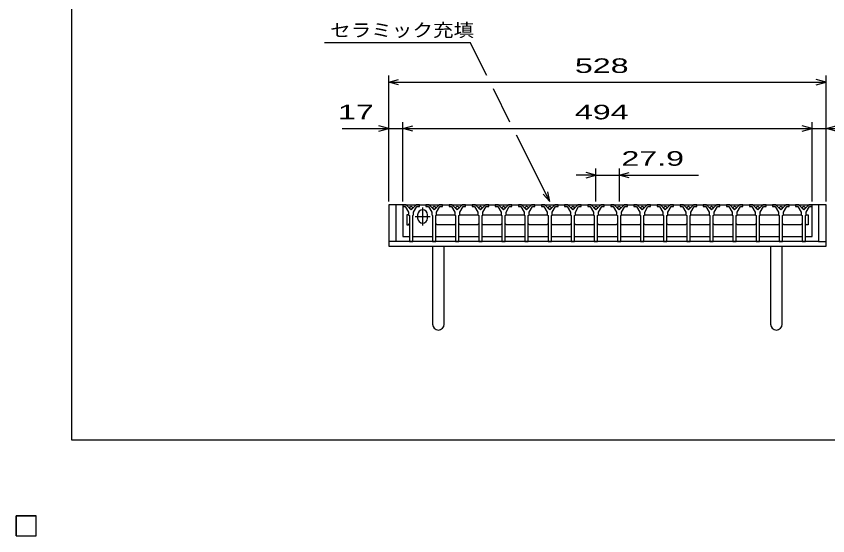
# Model space of a CAD drawing. Units: millimetres, scale not verified. Extents: x -1456 to 1379, y -1028 to 847.
# Drawn here: x -1456 to -476, y -1028 to -401 of the extents above; entities that cross this region are included whole.
import ezdxf
from ezdxf.enums import TextEntityAlignment as Align

# ---------------------------------------------------------------- set-up
doc = ezdxf.new("R2010")
doc.units = ezdxf.units.MM
doc.header["$LTSCALE"] = 8
for name, color, linetype, lineweight in [('0_2', 150, 'Continuous', 25), ('16', 3, 'Continuous', 25), ('19', 6, 'Continuous', 25), ('22', 4, 'Continuous', 25)]:
    doc.layers.add(name, color=color, linetype=linetype, lineweight=lineweight)
doc.styles.add('ベクトル', font='')
doc.styles.get('ベクトル').set_extended_font_data('ベクトル')

msp = doc.modelspace()

# ---------------------------------------------------------------- linework, layer by layer
at = {"layer": '0_2'}
for p, q in [((-1388.8, -912.8), (-1388.8, 847.2)), ((1379.2, -912.8), (-1388.8, -912.8))]:
    msp.add_line(p, q, dxfattribs=at)
at = {"layer": '16'}
for p, q in [((-989.4, -628.7), (-989.4, -630.7)), ((-985.4, -628.7), (-989.4, -628.7)), ((-989.4, -628.7), (-495.4, -628.7)), ((-989.4, -628.7), (-989.4, -666.7)), ((-989.4, -630.7), (-986.4, -630.7)), ((-986.4, -630.7), (-982.4, -637.7)), ((-979.4, -634.7), (-985.4, -628.7)), ((-973.4, -628.7), (-979.4, -634.7)), ((-976.4, -637.7), (-972.4, -630.7)), ((-969.4, -628.7), (-973.4, -628.7)), ((-972.4, -630.7), (-969.4, -630.7)), ((-969.4, -630.7), (-969.4, -628.7)), ((-965.45, -631.7), (-965.45, -653.7)), ((-961.5, -628.7), (-961.5, -630.7)), ((-957.5, -628.7), (-961.5, -628.7)), ((-961.5, -630.7), (-958.5, -630.7)), ((-958.5, -630.7), (-954.5, -637.7)), ((-951.5, -634.7), (-957.5, -628.7)), ((-945.5, -628.7), (-951.5, -634.7)), ((-948.5, -637.7), (-944.5, -630.7)), ((-941.5, -628.7), (-945.5, -628.7)), ((-944.5, -630.7), (-941.5, -630.7)), ((-941.5, -630.7), (-941.5, -628.7)), ((-933.6, -628.7), (-933.6, -630.7)), ((-929.6, -628.7), (-933.6, -628.7)), ((-933.6, -630.7), (-930.6, -630.7)), ((-930.6, -630.7), (-926.6, -637.7)), ((-923.6, -634.7), (-929.6, -628.7)), ((-917.6, -628.7), (-923.6, -634.7)), ((-920.6, -637.7), (-916.6, -630.7)), ((-913.6, -628.7), (-917.6, -628.7)), ((-916.6, -630.7), (-913.6, -630.7)), ((-913.6, -630.7), (-913.6, -628.7)), ((-905.7, -628.7), (-905.7, -630.7)), ((-901.7, -628.7), (-905.7, -628.7)), ((-905.7, -630.7), (-902.7, -630.7)), ((-902.7, -630.7), (-898.7, -637.7)), ((-895.7, -634.7), (-901.7, -628.7)), ((-889.7, -628.7), (-895.7, -634.7)), ((-892.7, -637.7), (-888.7, -630.7)), ((-885.7, -628.7), (-889.7, -628.7)), ((-888.7, -630.7), (-885.7, -630.7)), ((-885.7, -630.7), (-885.7, -628.7)), ((-877.8, -628.7), (-877.8, -630.7)), ((-873.8, -628.7), (-877.8, -628.7)), ((-877.8, -630.7), (-874.8, -630.7)), ((-874.8, -630.7), (-870.8, -637.7)), ((-867.8, -634.7), (-873.8, -628.7)), ((-861.8, -628.7), (-867.8, -634.7)), ((-864.8, -637.7), (-860.8, -630.7)), ((-857.8, -628.7), (-861.8, -628.7)), ((-860.8, -630.7), (-857.8, -630.7)), ((-857.8, -630.7), (-857.8, -628.7)), ((-849.9, -628.7), (-849.9, -630.7)), ((-845.9, -628.7), (-849.9, -628.7)), ((-849.9, -630.7), (-846.9, -630.7)), ((-846.9, -630.7), (-842.9, -637.7)), ((-839.9, -634.7), (-845.9, -628.7)), ((-833.9, -628.7), (-839.9, -634.7)), ((-836.9, -637.7), (-832.9, -630.7)), ((-829.9, -628.7), (-833.9, -628.7)), ((-832.9, -630.7), (-829.9, -630.7)), ((-829.9, -630.7), (-829.9, -628.7)), ((-822, -628.7), (-822, -630.7)), ((-818, -628.7), (-822, -628.7)), ((-822, -630.7), (-819, -630.7)), ((-819, -630.7), (-815, -637.7)), ((-812, -634.7), (-818, -628.7)), ((-806, -628.7), (-812, -634.7)), ((-809, -637.7), (-805, -630.7)), ((-802, -628.7), (-806, -628.7)), ((-805, -630.7), (-802, -630.7)), ((-802, -630.7), (-802, -628.7)), ((-794.1, -628.7), (-794.1, -630.7)), ((-790.1, -628.7), (-794.1, -628.7)), ((-794.1, -630.7), (-791.1, -630.7)), ((-791.1, -630.7), (-787.1, -637.7)), ((-784.1, -634.7), (-790.1, -628.7)), ((-778.1, -628.7), (-784.1, -634.7)), ((-781.1, -637.7), (-777.1, -630.7)), ((-774.1, -628.7), (-778.1, -628.7)), ((-777.1, -630.7), (-774.1, -630.7)), ((-774.1, -630.7), (-774.1, -628.7)), ((-766.2, -628.7), (-766.2, -630.7)), ((-762.2, -628.7), (-766.2, -628.7)), ((-766.2, -630.7), (-763.2, -630.7)), ((-763.2, -630.7), (-759.2, -637.7)), ((-756.2, -634.7), (-762.2, -628.7)), ((-750.2, -628.7), (-756.2, -634.7)), ((-753.2, -637.7), (-749.2, -630.7)), ((-746.2, -628.7), (-750.2, -628.7)), ((-749.2, -630.7), (-746.2, -630.7)), ((-746.2, -630.7), (-746.2, -628.7)), ((-738.3, -628.7), (-738.3, -630.7)), ((-734.3, -628.7), (-738.3, -628.7)), ((-738.3, -630.7), (-735.3, -630.7)), ((-735.3, -630.7), (-731.3, -637.7)), ((-728.3, -634.7), (-734.3, -628.7)), ((-722.3, -628.7), (-728.3, -634.7)), ((-725.3, -637.7), (-721.3, -630.7)), ((-718.3, -628.7), (-722.3, -628.7)), ((-721.3, -630.7), (-718.3, -630.7)), ((-718.3, -630.7), (-718.3, -628.7)), ((-710.4, -628.7), (-710.4, -630.7)), ((-706.4, -628.7), (-710.4, -628.7)), ((-710.4, -630.7), (-707.4, -630.7)), ((-707.4, -630.7), (-703.4, -637.7)), ((-700.4, -634.7), (-706.4, -628.7)), ((-694.4, -628.7), (-700.4, -634.7)), ((-697.4, -637.7), (-693.4, -630.7)), ((-690.4, -628.7), (-694.4, -628.7)), ((-693.4, -630.7), (-690.4, -630.7)), ((-690.4, -630.7), (-690.4, -628.7)), ((-682.5, -628.7), (-682.5, -630.7)), ((-678.5, -628.7), (-682.5, -628.7)), ((-682.5, -630.7), (-679.5, -630.7)), ((-679.5, -630.7), (-675.5, -637.7)), ((-672.5, -634.7), (-678.5, -628.7)), ((-666.5, -628.7), (-672.5, -634.7)), ((-669.5, -637.7), (-665.5, -630.7)), ((-662.5, -628.7), (-666.5, -628.7)), ((-665.5, -630.7), (-662.5, -630.7)), ((-662.5, -630.7), (-662.5, -628.7)), ((-654.6, -628.7), (-654.6, -630.7)), ((-650.6, -628.7), (-654.6, -628.7)), ((-654.6, -630.7), (-651.6, -630.7)), ((-651.6, -630.7), (-647.6, -637.7)), ((-644.6, -634.7), (-650.6, -628.7)), ((-638.6, -628.7), (-644.6, -634.7)), ((-641.6, -637.7), (-637.6, -630.7)), ((-634.6, -628.7), (-638.6, -628.7)), ((-637.6, -630.7), (-634.6, -630.7)), ((-634.6, -630.7), (-634.6, -628.7)), ((-626.7, -628.7), (-626.7, -630.7)), ((-622.7, -628.7), (-626.7, -628.7)), ((-626.7, -630.7), (-623.7, -630.7)), ((-623.7, -630.7), (-619.7, -637.7)), ((-616.7, -634.7), (-622.7, -628.7)), ((-610.7, -628.7), (-616.7, -634.7)), ((-613.7, -637.7), (-609.7, -630.7)), ((-606.7, -628.7), (-610.7, -628.7)), ((-609.7, -630.7), (-606.7, -630.7)), ((-606.7, -630.7), (-606.7, -628.7)), ((-598.8, -628.7), (-598.8, -630.7)), ((-594.8, -628.7), (-598.8, -628.7)), ((-598.8, -630.7), (-595.8, -630.7)), ((-595.8, -630.7), (-591.8, -637.7)), ((-588.8, -634.7), (-594.8, -628.7)), ((-582.8, -628.7), (-588.8, -634.7)), ((-585.8, -637.7), (-581.8, -630.7)), ((-578.8, -628.7), (-582.8, -628.7)), ((-581.8, -630.7), (-578.8, -630.7)), ((-578.8, -630.7), (-578.8, -628.7)), ((-570.9, -628.7), (-570.9, -630.7)), ((-566.9, -628.7), (-570.9, -628.7)), ((-570.9, -630.7), (-567.9, -630.7)), ((-567.9, -630.7), (-563.9, -637.7)), ((-560.9, -634.7), (-566.9, -628.7)), ((-554.9, -628.7), (-560.9, -634.7)), ((-557.9, -637.7), (-553.9, -630.7)), ((-550.9, -628.7), (-554.9, -628.7)), ((-553.9, -630.7), (-550.9, -630.7)), ((-550.9, -630.7), (-550.9, -628.7)), ((-543, -628.7), (-543, -630.7)), ((-539, -628.7), (-543, -628.7)), ((-543, -630.7), (-540, -630.7)), ((-540, -630.7), (-536, -637.7)), ((-533, -634.7), (-539, -628.7)), ((-527, -628.7), (-533, -634.7)), ((-530, -637.7), (-526, -630.7)), ((-523, -628.7), (-527, -628.7)), ((-526, -630.7), (-523, -630.7)), ((-523, -630.7), (-523, -628.7)), ((-515.4, -628.7), (-515.4, -630.7)), ((-511.4, -628.7), (-515.4, -628.7)), ((-515.4, -630.7), (-512.4, -630.7)), ((-512.4, -630.7), (-508.4, -637.7)), ((-505.4, -634.7), (-511.4, -628.7)), ((-499.4, -628.7), (-505.4, -634.7)), ((-502.4, -637.7), (-498.4, -630.7)), ((-495.4, -628.7), (-499.4, -628.7)), ((-498.4, -630.7), (-495.4, -630.7)), ((-495.4, -630.7), (-495.4, -628.7)), ((-495.4, -666.7), (-495.4, -628.7)), ((-982.65, -640.7), (-984.65, -640.7)), ((-984.65, -640.7), (-984.65, -652.7)), ((-981.65, -641.7), (-982.65, -640.7)), ((-982.4, -637.7), (-982.4, -640.7)), ((-982.4, -640.7), (-981.4, -641.7)), ((-981.4, -641.7), (-981.4, -672.7)), ((-977.4, -641.7), (-976.4, -640.7)), ((-977.4, -672.7), (-977.4, -641.7)), ((-976.4, -640.7), (-976.4, -637.7)), ((-974.45, -642.7), (-956.45, -642.7)), ((-971.45, -640.7), (-971.45, -644.7)), ((-959.45, -644.7), (-959.45, -640.7)), ((-954.5, -637.7), (-954.5, -640.7)), ((-954.5, -640.7), (-953.5, -641.7)), ((-953.5, -641.7), (-953.5, -672.7)), ((-949.5, -641.7), (-948.5, -640.7)), ((-949.5, -672.7), (-949.5, -641.7)), ((-949.25, -641.7), (-948.25, -640.7)), ((-948.5, -640.7), (-948.5, -637.7)), ((-948.25, -640.7), (-926.85, -640.7)), ((-926.85, -640.7), (-925.85, -641.7)), ((-926.6, -637.7), (-926.6, -640.7)), ((-926.6, -640.7), (-925.6, -641.7)), ((-925.6, -641.7), (-925.6, -672.7)), ((-921.6, -641.7), (-920.6, -640.7)), ((-921.6, -672.7), (-921.6, -641.7)), ((-921.35, -641.7), (-920.35, -640.7)), ((-920.6, -640.7), (-920.6, -637.7)), ((-920.35, -640.7), (-898.95, -640.7)), ((-898.95, -640.7), (-897.95, -641.7)), ((-898.7, -637.7), (-898.7, -640.7)), ((-898.7, -640.7), (-897.7, -641.7)), ((-897.7, -641.7), (-897.7, -672.7)), ((-893.7, -641.7), (-892.7, -640.7)), ((-893.7, -672.7), (-893.7, -641.7)), ((-893.45, -641.7), (-892.45, -640.7)), ((-892.7, -640.7), (-892.7, -637.7)), ((-892.45, -640.7), (-871.05, -640.7)), ((-871.05, -640.7), (-870.05, -641.7)), ((-870.8, -637.7), (-870.8, -640.7)), ((-870.8, -640.7), (-869.8, -641.7)), ((-869.8, -641.7), (-869.8, -672.7)), ((-865.8, -641.7), (-864.8, -640.7)), ((-865.8, -672.7), (-865.8, -641.7)), ((-865.55, -641.7), (-864.55, -640.7)), ((-864.8, -640.7), (-864.8, -637.7)), ((-864.55, -640.7), (-843.15, -640.7)), ((-843.15, -640.7), (-842.15, -641.7)), ((-842.9, -637.7), (-842.9, -640.7)), ((-842.9, -640.7), (-841.9, -641.7)), ((-841.9, -641.7), (-841.9, -672.7)), ((-837.9, -641.7), (-836.9, -640.7)), ((-837.9, -672.7), (-837.9, -641.7)), ((-837.65, -641.7), (-836.65, -640.7)), ((-836.9, -640.7), (-836.9, -637.7)), ((-836.65, -640.7), (-815.25, -640.7)), ((-815.25, -640.7), (-814.25, -641.7)), ((-815, -637.7), (-815, -640.7)), ((-815, -640.7), (-814, -641.7)), ((-814, -641.7), (-814, -672.7)), ((-810, -641.7), (-809, -640.7)), ((-810, -672.7), (-810, -641.7)), ((-809.75, -641.7), (-808.75, -640.7)), ((-809, -640.7), (-809, -637.7)), ((-808.75, -640.7), (-787.35, -640.7)), ((-787.35, -640.7), (-786.35, -641.7)), ((-787.1, -637.7), (-787.1, -640.7)), ((-787.1, -640.7), (-786.1, -641.7)), ((-786.1, -641.7), (-786.1, -672.7)), ((-782.1, -641.7), (-781.1, -640.7)), ((-782.1, -672.7), (-782.1, -641.7)), ((-781.85, -641.7), (-780.85, -640.7)), ((-781.1, -640.7), (-781.1, -637.7)), ((-780.85, -640.7), (-759.45, -640.7)), ((-759.45, -640.7), (-758.45, -641.7)), ((-759.2, -637.7), (-759.2, -640.7)), ((-759.2, -640.7), (-758.2, -641.7)), ((-758.2, -641.7), (-758.2, -672.7)), ((-754.2, -641.7), (-753.2, -640.7)), ((-754.2, -672.7), (-754.2, -641.7)), ((-753.95, -641.7), (-752.95, -640.7)), ((-753.2, -640.7), (-753.2, -637.7)), ((-752.95, -640.7), (-731.55, -640.7)), ((-731.55, -640.7), (-730.55, -641.7)), ((-731.3, -637.7), (-731.3, -640.7)), ((-731.3, -640.7), (-730.3, -641.7)), ((-730.3, -641.7), (-730.3, -672.7)), ((-726.3, -641.7), (-725.3, -640.7)), ((-726.3, -672.7), (-726.3, -641.7)), ((-726.05, -641.7), (-725.05, -640.7)), ((-725.3, -640.7), (-725.3, -637.7)), ((-725.05, -640.7), (-703.65, -640.7)), ((-703.65, -640.7), (-702.65, -641.7)), ((-703.4, -637.7), (-703.4, -640.7)), ((-703.4, -640.7), (-702.4, -641.7)), ((-702.4, -641.7), (-702.4, -672.7)), ((-698.4, -641.7), (-697.4, -640.7)), ((-698.4, -672.7), (-698.4, -641.7)), ((-698.15, -641.7), (-697.15, -640.7)), ((-697.4, -640.7), (-697.4, -637.7)), ((-697.15, -640.7), (-675.75, -640.7)), ((-675.75, -640.7), (-674.75, -641.7)), ((-675.5, -637.7), (-675.5, -640.7)), ((-675.5, -640.7), (-674.5, -641.7)), ((-674.5, -641.7), (-674.5, -672.7)), ((-670.5, -641.7), (-669.5, -640.7)), ((-670.5, -672.7), (-670.5, -641.7)), ((-670.25, -641.7), (-669.25, -640.7)), ((-669.5, -640.7), (-669.5, -637.7)), ((-669.25, -640.7), (-647.85, -640.7)), ((-647.85, -640.7), (-646.85, -641.7)), ((-647.6, -637.7), (-647.6, -640.7)), ((-647.6, -640.7), (-646.6, -641.7)), ((-646.6, -641.7), (-646.6, -672.7)), ((-642.6, -641.7), (-641.6, -640.7)), ((-642.6, -672.7), (-642.6, -641.7)), ((-642.35, -641.7), (-641.35, -640.7)), ((-641.6, -640.7), (-641.6, -637.7)), ((-641.35, -640.7), (-619.95, -640.7)), ((-619.95, -640.7), (-618.95, -641.7)), ((-619.7, -637.7), (-619.7, -640.7)), ((-619.7, -640.7), (-618.7, -641.7)), ((-618.7, -641.7), (-618.7, -672.7)), ((-614.7, -641.7), (-613.7, -640.7)), ((-614.7, -672.7), (-614.7, -641.7)), ((-614.45, -641.7), (-613.45, -640.7)), ((-613.7, -640.7), (-613.7, -637.7)), ((-613.45, -640.7), (-592.05, -640.7)), ((-592.05, -640.7), (-591.05, -641.7)), ((-591.8, -637.7), (-591.8, -640.7)), ((-591.8, -640.7), (-590.8, -641.7)), ((-590.8, -641.7), (-590.8, -672.7)), ((-586.8, -641.7), (-585.8, -640.7)), ((-586.8, -672.7), (-586.8, -641.7)), ((-586.55, -641.7), (-585.55, -640.7)), ((-585.8, -640.7), (-585.8, -637.7)), ((-585.55, -640.7), (-564.15, -640.7)), ((-564.15, -640.7), (-563.15, -641.7)), ((-563.9, -637.7), (-563.9, -640.7)), ((-563.9, -640.7), (-562.9, -641.7)), ((-562.9, -641.7), (-562.9, -672.7)), ((-558.9, -641.7), (-557.9, -640.7)), ((-558.9, -672.7), (-558.9, -641.7)), ((-558.65, -641.7), (-557.65, -640.7)), ((-557.9, -640.7), (-557.9, -637.7)), ((-557.65, -640.7), (-536.25, -640.7)), ((-536.25, -640.7), (-535.25, -641.7)), ((-536, -637.7), (-536, -640.7)), ((-536, -640.7), (-535, -641.7)), ((-535, -641.7), (-535, -672.7)), ((-531, -641.7), (-530, -640.7)), ((-531, -672.7), (-531, -641.7)), ((-530.75, -641.7), (-529.75, -640.7)), ((-530, -640.7), (-530, -637.7)), ((-529.75, -640.7), (-508.65, -640.7)), ((-508.65, -640.7), (-507.65, -641.7)), ((-508.4, -637.7), (-508.4, -640.7)), ((-508.4, -640.7), (-507.4, -641.7)), ((-507.4, -641.7), (-507.4, -672.7)), ((-503.4, -641.7), (-502.4, -640.7)), ((-503.4, -672.7), (-503.4, -641.7)), ((-503.15, -641.7), (-502.15, -640.7)), ((-502.4, -640.7), (-502.4, -637.7)), ((-502.15, -640.7), (-500.15, -640.7)), ((-500.15, -640.7), (-500.15, -652.7)), ((-984.65, -652.7), (-982.65, -652.7)), ((-982.65, -652.7), (-981.65, -651.7)), ((-948.25, -652.7), (-949.25, -651.7)), ((-926.85, -652.7), (-948.25, -652.7)), ((-925.85, -651.7), (-926.85, -652.7)), ((-920.35, -652.7), (-921.35, -651.7)), ((-898.95, -652.7), (-920.35, -652.7)), ((-897.95, -651.7), (-898.95, -652.7)), ((-892.45, -652.7), (-893.45, -651.7)), ((-871.05, -652.7), (-892.45, -652.7)), ((-870.05, -651.7), (-871.05, -652.7)), ((-864.55, -652.7), (-865.55, -651.7)), ((-843.15, -652.7), (-864.55, -652.7)), ((-842.15, -651.7), (-843.15, -652.7)), ((-836.65, -652.7), (-837.65, -651.7)), ((-815.25, -652.7), (-836.65, -652.7)), ((-814.25, -651.7), (-815.25, -652.7)), ((-808.75, -652.7), (-809.75, -651.7)), ((-787.35, -652.7), (-808.75, -652.7)), ((-786.35, -651.7), (-787.35, -652.7)), ((-780.85, -652.7), (-781.85, -651.7)), ((-759.45, -652.7), (-780.85, -652.7)), ((-758.45, -651.7), (-759.45, -652.7)), ((-752.95, -652.7), (-753.95, -651.7)), ((-731.55, -652.7), (-752.95, -652.7)), ((-730.55, -651.7), (-731.55, -652.7)), ((-725.05, -652.7), (-726.05, -651.7)), ((-703.65, -652.7), (-725.05, -652.7)), ((-702.65, -651.7), (-703.65, -652.7)), ((-697.15, -652.7), (-698.15, -651.7)), ((-675.75, -652.7), (-697.15, -652.7)), ((-674.75, -651.7), (-675.75, -652.7)), ((-669.25, -652.7), (-670.25, -651.7)), ((-647.85, -652.7), (-669.25, -652.7)), ((-646.85, -651.7), (-647.85, -652.7)), ((-641.35, -652.7), (-642.35, -651.7)), ((-619.95, -652.7), (-641.35, -652.7)), ((-618.95, -651.7), (-619.95, -652.7)), ((-613.45, -652.7), (-614.45, -651.7)), ((-592.05, -652.7), (-613.45, -652.7)), ((-591.05, -651.7), (-592.05, -652.7)), ((-585.55, -652.7), (-586.55, -651.7)), ((-564.15, -652.7), (-585.55, -652.7)), ((-563.15, -651.7), (-564.15, -652.7)), ((-557.65, -652.7), (-558.65, -651.7)), ((-536.25, -652.7), (-557.65, -652.7)), ((-535.25, -651.7), (-536.25, -652.7)), ((-529.75, -652.7), (-530.75, -651.7)), ((-508.65, -652.7), (-529.75, -652.7)), ((-507.65, -651.7), (-508.65, -652.7)), ((-502.15, -652.7), (-503.15, -651.7)), ((-500.15, -652.7), (-502.15, -652.7)), ((-989.4, -666.7), (-981.65, -666.7)), ((-981.4, -672.7), (-977.4, -672.7)), ((-977.15, -666.7), (-953.75, -666.7)), ((-953.5, -672.7), (-949.5, -672.7)), ((-949.25, -666.7), (-925.85, -666.7)), ((-925.6, -672.7), (-921.6, -672.7)), ((-921.35, -666.7), (-897.95, -666.7)), ((-897.7, -672.7), (-893.7, -672.7)), ((-893.45, -666.7), (-870.05, -666.7)), ((-869.8, -672.7), (-865.8, -672.7)), ((-865.55, -666.7), (-842.15, -666.7)), ((-841.9, -672.7), (-837.9, -672.7)), ((-837.65, -666.7), (-814.25, -666.7)), ((-814, -672.7), (-810, -672.7)), ((-809.75, -666.7), (-786.35, -666.7)), ((-786.1, -672.7), (-782.1, -672.7)), ((-781.85, -666.7), (-758.45, -666.7)), ((-758.2, -672.7), (-754.2, -672.7)), ((-753.95, -666.7), (-730.55, -666.7)), ((-730.3, -672.7), (-726.3, -672.7)), ((-726.05, -666.7), (-702.65, -666.7)), ((-702.4, -672.7), (-698.4, -672.7)), ((-698.15, -666.7), (-674.75, -666.7)), ((-674.5, -672.7), (-670.5, -672.7)), ((-670.25, -666.7), (-646.85, -666.7)), ((-646.6, -672.7), (-642.6, -672.7)), ((-642.35, -666.7), (-618.95, -666.7)), ((-618.7, -672.7), (-614.7, -672.7)), ((-614.45, -666.7), (-591.05, -666.7)), ((-590.8, -672.7), (-586.8, -672.7)), ((-586.55, -666.7), (-563.15, -666.7)), ((-562.9, -672.7), (-558.9, -672.7)), ((-558.65, -666.7), (-535.25, -666.7)), ((-535, -672.7), (-531, -672.7)), ((-530.75, -666.7), (-507.65, -666.7)), ((-507.4, -672.7), (-503.4, -672.7)), ((-503.15, -666.7), (-495.4, -666.7)), ((-1456, -1004), (-1432, -1004)), ((-1456, -1028), (-1456, -1004)), ((-1456, -1004), (-1432, -1004)), ((-1456, -1028), (-1456, -1004)), ((-1456, -1004), (-1432, -1004)), ((-1456, -1028), (-1456, -1004)), ((-1456, -1004), (-1432, -1004)), ((-1456, -1028), (-1456, -1004)), ((-1456, -1004), (-1432, -1004)), ((-1456, -1028), (-1456, -1004)), ((-1432, -1028), (-1432, -1004)), ((-1432, -1028), (-1432, -1004)), ((-1432, -1028), (-1432, -1004)), ((-1432, -1028), (-1432, -1004)), ((-1432, -1028), (-1432, -1004)), ((-1456, -1028), (-1432, -1028)), ((-1456, -1028), (-1432, -1028)), ((-1456, -1028), (-1432, -1028)), ((-1456, -1028), (-1432, -1028)), ((-1456, -1028), (-1432, -1028))]:
    msp.add_line(p, q, dxfattribs=at)
for centre in [(-979.4, -632.2), (-951.5, -632.2), (-923.6, -632.2), (-895.7, -632.2), (-867.8, -632.2), (-839.9, -632.2), (-812, -632.2), (-784.1, -632.2), (-756.2, -632.2), (-728.3, -632.2), (-700.4, -632.2), (-672.5, -632.2), (-644.6, -632.2), (-616.7, -632.2), (-588.8, -632.2), (-560.9, -632.2), (-533, -632.2), (-505.4, -632.2)]:
    msp.add_circle(centre, 1.8, dxfattribs=at)
for centre, start, end in [((-965.45, -640.7), 0, 180), ((-965.45, -644.7), 180, 0)]:
    msp.add_arc(centre, 6, start, end, dxfattribs=at)
at = {"layer": '19'}
for p, q in [((-989.4, -628.7), (-1006.4, -628.7)), ((-1006.4, -628.7), (-1006.4, -678.7)), ((-997.4, -672.7), (-997.4, -628.7)), ((-478.4, -628.7), (-495.4, -628.7)), ((-487.4, -628.7), (-487.4, -672.7)), ((-478.4, -678.7), (-478.4, -628.7)), ((-997.4, -672.7), (-1006.4, -672.7)), ((-487.4, -672.7), (-997.4, -672.7)), ((-487.4, -672.7), (-478.4, -672.7)), ((-1006.4, -678.7), (-478.4, -678.7)), ((-953.4, -678.7), (-953.4, -772.7)), ((-939.4, -772.7), (-939.4, -678.7)), ((-545.4, -678.7), (-545.4, -772.7)), ((-531.4, -772.7), (-531.4, -678.7))]:
    msp.add_line(p, q, dxfattribs=at)
for centre in [(-946.4, -772.7), (-538.4, -772.7)]:
    msp.add_arc(centre, 7, 180, 0, dxfattribs=at)
at = {"layer": '22'}
for p, q in [((-1084, -432.7), (-908, -432.7)), ((-888, -472.7), (-908, -432.7)), ((-1006.4, -624.7), (-1006.4, -472.7)), ((-1006.4, -480.7), (-994.4, -477.5)), ((-478.4, -480.7), (-490.4, -477.5)), ((-478.4, -624.7), (-478.4, -472.7)), ((-994.4, -483.9), (-1006.4, -480.7)), ((-1006.4, -480.7), (-478.4, -480.7)), ((-860, -528.7), (-880, -488.7)), ((-490.4, -483.9), (-478.4, -480.7)), ((-1006.4, -624.7), (-1006.4, -528.7)), ((-989.4, -624.7), (-989.4, -528.7)), ((-495.4, -624.7), (-495.4, -528.7)), ((-478.4, -624.7), (-478.4, -528.7)), ((-1062.4, -536.7), (-1006.4, -536.7)), ((-1006.4, -536.7), (-1018.4, -533.5)), ((-1018.4, -539.9), (-1006.4, -536.7)), ((-1006.4, -536.7), (-989.4, -536.7)), ((-989.4, -536.7), (-977.4, -533.5)), ((-977.4, -539.9), (-989.4, -536.7)), ((-989.4, -536.7), (-495.4, -536.7)), ((-495.4, -536.7), (-507.4, -533.5)), ((-507.4, -539.9), (-495.4, -536.7)), ((-495.4, -536.7), (-478.4, -536.7)), ((-478.4, -536.7), (-466.4, -533.5)), ((-466.4, -539.9), (-478.4, -536.7)), ((-478.4, -536.7), (-422.4, -536.7)), ((-812, -624.7), (-852, -544.7)), ((-756.2, -624.7), (-756.2, -584.7)), ((-728.3, -584.7), (-728.3, -624.7)), ((-756.2, -592.7), (-780.2, -592.7)), ((-756.2, -592.7), (-768.2, -589.5)), ((-768.2, -595.9), (-756.2, -592.7)), ((-756.2, -592.7), (-728.3, -592.7)), ((-728.3, -592.7), (-716.3, -589.5)), ((-716.3, -595.9), (-728.3, -592.7)), ((-728.3, -592.7), (-632.3, -592.7)), ((-812, -624.7), (-820, -615.9)), ((-812, -624.7), (-814.4, -613.02)), ((-1432, -1004), (-1456, -1004)), ((-1456, -1004), (-1456, -1028)), ((-1432, -1004), (-1456, -1004)), ((-1456, -1004), (-1456, -1028)), ((-1432, -1004), (-1456, -1004)), ((-1456, -1004), (-1456, -1028)), ((-1432, -1028), (-1432, -1004)), ((-1432, -1028), (-1432, -1004)), ((-1432, -1028), (-1432, -1004)), ((-1456, -1028), (-1432, -1028)), ((-1456, -1028), (-1432, -1028)), ((-1456, -1028), (-1432, -1028))]:
    msp.add_line(p, q, dxfattribs=at)
at = {"layer": '22', "color": 2}
for p, q in [((-1432, -1004), (-1456, -1004)), ((-1456, -1004), (-1456, -1028)), ((-1432, -1004), (-1456, -1004)), ((-1456, -1004), (-1456, -1028)), ((-1432, -1004), (-1456, -1004)), ((-1456, -1004), (-1456, -1028)), ((-1432, -1028), (-1432, -1004)), ((-1432, -1028), (-1432, -1004)), ((-1432, -1028), (-1432, -1004)), ((-1456, -1028), (-1432, -1028)), ((-1456, -1028), (-1432, -1028)), ((-1456, -1028), (-1432, -1028))]:
    msp.add_line(p, q, dxfattribs=at)

# ---------------------------------------------------------------- texts
at = {"layer": '22', "color": 2, "style": 'ベクトル'}
for s, height, width, p in [('セラミック充填', 15.84, 1.15, (-1077.2, -417.9)), (' 528 ', 17.6, 1.65, (-792.4, -460.7)), (' 17 ', 17.6, 1.65, (-1078.4, -516.7)), (' 494 ', 17.6, 1.65, (-792.4, -516.7)), (' 27.9 ', 17.6, 1.65, (-736.3, -572.7))]:
    msp.add_text(s, height=height, dxfattribs=dict(at, width=width)).set_placement(p, align=Align.MIDDLE_LEFT)

doc.saveas('drawing.dxf')
